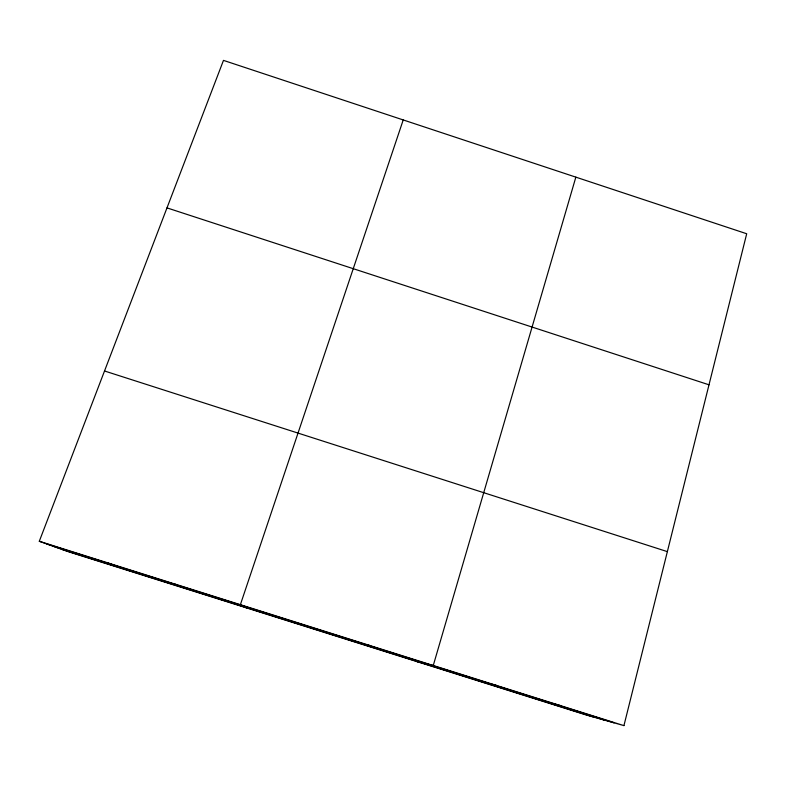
<?xml version="1.0" encoding="UTF-8"?>
<svg xmlns="http://www.w3.org/2000/svg" width="786" height="786" viewBox="0 0 786 786"><rect width="100%" height="100%" fill="white"/><g stroke="black" fill="none" stroke-linecap="round" stroke-linejoin="round"><path stroke-width="1.18" d="M623.937 725.616L746.7 233.756L223.479 60.384L39.3 541.279L68.804 551.87L585.894 714.887L623.937 725.616L39.3 541.279M575.853 177.145L433.263 665.496L417.022 661.645M403.218 119.944L240.378 604.68L246.411 607.863M366.915 644.913L369.214 645.306M490.955 684.017L497.066 685.608M552.637 703.46L560.624 705.651M46.954 544.03L614.082 722.835M54.627 546.781L604.198 720.045M62.045 549.443L594.629 717.353M104.518 370.982L667.363 551.634M166.986 207.887L709.001 384.806M106.591 562.501L112.202 564.603M173.618 583.634L177.204 585.098"/></g></svg>
